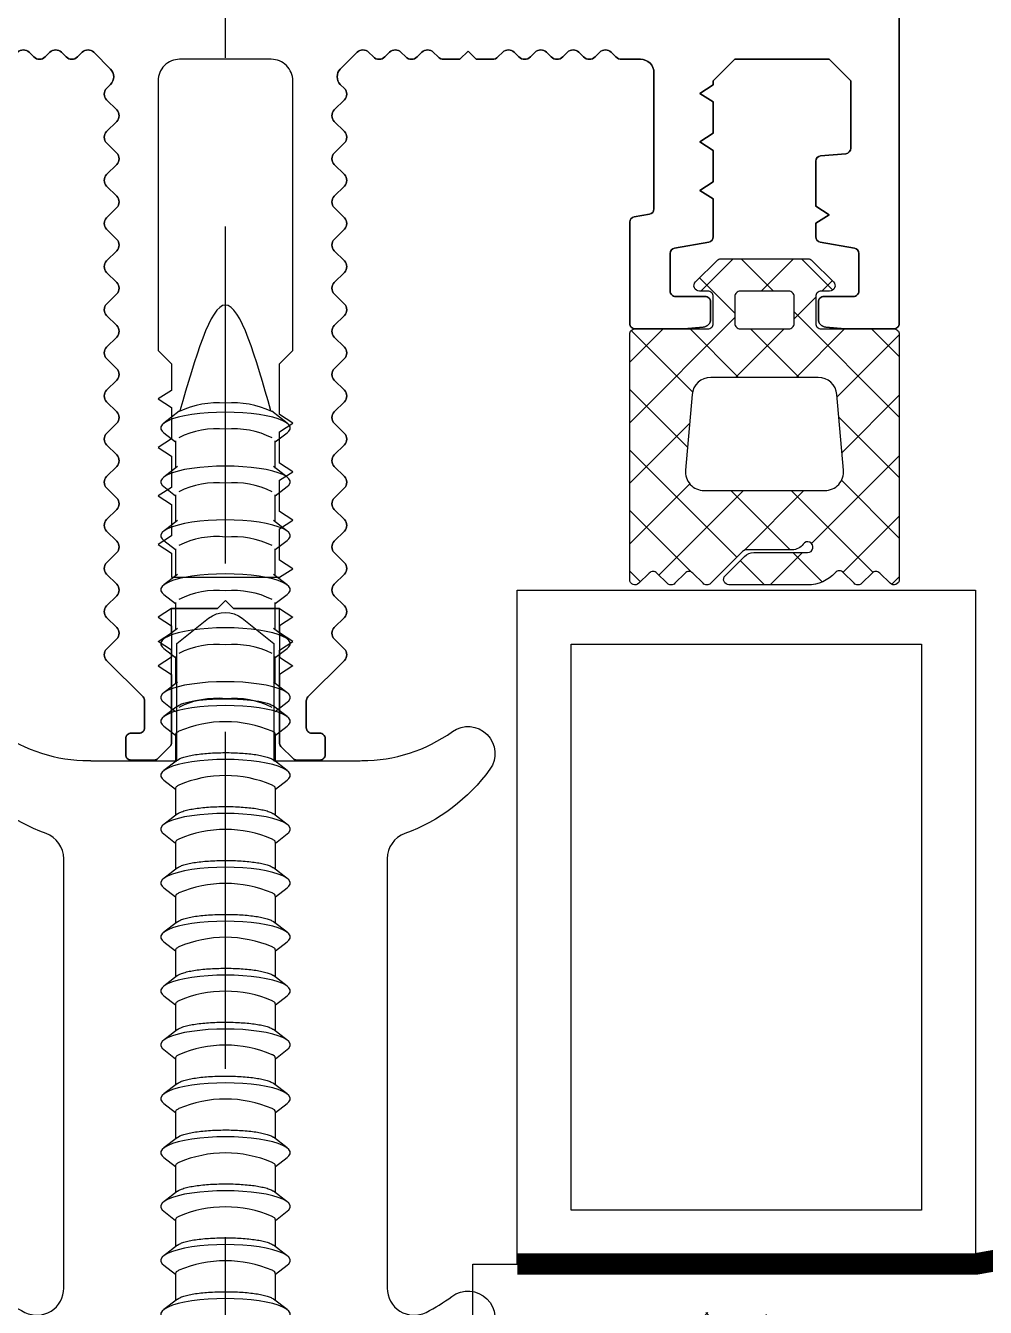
# Model space of a CAD drawing. Header units: inches. Extents: x 21 to 38546, y 13 to 15001.
# Drawn here: x 4370.396 to 4373.957, y 963.453 to 968.208 of the extents above; entities that cross this region are included whole.
import ezdxf

# ---------------------------------------------------------------- set-up
doc = ezdxf.new("R2010")
doc.units = ezdxf.units.IN
doc.header["$MEASUREMENT"] = 0
doc.set_wipeout_variables(frame=1)
doc.linetypes.add('1+1 dbx a2$0$374_BLD_A1_BLOK_2$0$HIDDEN', pattern=[0.375, 0.25, -0.125])
doc.linetypes.add('HIDDEN', pattern=[9.525, 6.35, -3.175])
for name, color, linetype, lineweight in [('Z_MİM_-KM-GLAZ', 8, 'Continuous', 25), ('Z_MİM_-KM-PAINT', 8, 'Continuous', 25), ('Z_MİM_-KM-PATTERN-00', 8, 'Continuous', 25), ('Z_MİM_-KM-PAVEMENT', 8, 'Continuous', 25), ('Z_MİM_-KM-STRS', 8, 'Continuous', 25), ('Z_MİM_-KM-WALL-PLASTER', 8, 'Continuous', 25), ('Z_MİM_78-köpük', 8, 'Continuous', 25), ('Z_MİM_ALUMINIUM', 8, 'Continuous', 25), ('Z_MİM_fitiller_k', 8, 'Continuous', 25), ('Z_MİM_MYM_alüminyum levha', 8, 'Continuous', 25), ('Z_MİM_MYM_MEMBRAN_', 8, 'HIDDEN', 25), ('Z_MİM_TR', 8, 'Continuous', 25)]:
    doc.layers.add(name, color=color, linetype=linetype, lineweight=lineweight)

# ---------------------------------------------------------------- blocks, each defined once
blk = doc.blocks.new('TRETUVAR')
at = {"layer": 'Z_MİM_-KM-PATTERN-00'}
h = blk.add_hatch(dxfattribs=at)
h.set_pattern_fill('AR-B816', color=256, scale=0.3, angle=90)
h.set_pattern_definition([(90, (21322.77, 490.03), (-60.96, 4e-15), []), (180, (21322.77, 490.03), (-60.96, -60.96), [60.96, -60.96])])
h.paths.add_polyline_path([(22632.7717, 2700.0323), (19252.7715, 2700.0323), (19252.7715, 2750.0322), (19097.7717, 2750.0323), (19097.7717, 2610.0323), (22542.7717, 2610.0323), (22542.7717, 2080.1297), (22697.7717, 2080.1297), (22697.7717, 1460.1297), (22542.7717, 1460.1297), (22542.7717, 980.0317), (21222.7713, 980.0317), (21222.7713, 590.0317), (20152.7722, 590.0317), (20152.7722, 980.0317), (19012.7715, 980.0317), (19012.7747, 1635.0312), (18722.7715, 1635.0312), (18722.7718, 2610.0323), (18807.7717, 2610.0323), (18807.7717, 2750.0323), (18632.7718, 2750.0323), (18632.7715, 1545.0312), (18922.7743, 1545.0312), (18922.7711, 890.0317), (19882.7722, 890.0317), (19882.7722, 665.0172), (20022.7506, 665.0334), (20022.7705, 490.0317), (21322.7713, 490.0317), (21322.7713, 890.0317), (22632.7717, 890.0317), (22632.7717, 1220.1297), (22797.7717, 1220.1297), (22797.7717, 2180.1297), (22632.7717, 2180.1297)])
h.paths.add_polyline_path([(19082.7717, 2750.0323), (18822.7717, 2750.0323), (18822.7717, 2610.0323), (19082.7717, 2610.0323)], flags=16)
at = {"layer": 'Z_MİM_-KM-PAVEMENT'}
blk.add_lwpolyline([(22542.7717, 1460.1297), (22542.7717, 980.0317), (21222.7713, 980.0317), (21222.7713, 590.0317), (20152.7722, 590.0317), (20152.7722, 980.0317), (19012.7715, 980.0317), (19012.7747, 1635.0312), (18722.7715, 1635.0312), (18722.7718, 2610.0323), (22542.7717, 2610.0323), (22542.7717, 2080.1297), (22697.7717, 2080.1297), (22697.7717, 1460.1297)], close=True, dxfattribs=at)
blk = doc.blocks.new('D09056')
at = {"layer": 'Z_MİM_78-köpük'}
blk.add_lwpolyline([(6, -9.143, -0.314914), (6.657, -8.204, 0.149332), (9.81, -5.822, 0.850698), (8.418, -4.422, -0.156616), (5.062, -5.5), (5, -5.5), (5, -5.509), (1.8, -5.509), (1.8, -1.16), (0.625, -0.219, 0.351086), (-0.625, -0.219), (-1.8, -1.16), (-1.8, -5.509), (-5, -5.509), (-5.062, -5.5, -0.156616), (-8.418, -4.422, 0.850698), (-9.81, -5.822, 0.149332), (-6.657, -8.204, -0.314914), (-6, -9.143), (-6, -25.073, -0.555494), (-7.442, -25.97, -0.047351), (-8.397, -25.381, 0.866334), (-9.803, -26.775, 0.237484), (-4.371, -29.509), (4.371, -29.509, 0.237484), (9.803, -26.775, 0.866334), (8.397, -25.381, -0.047351), (7.442, -25.97, -0.555494), (6, -25.073)], format="xyb", close=True, dxfattribs=at)
blk = doc.blocks.new('32323')
at = {"linetype": 'Continuous'}
for p, q in [((-1.384, -3.731), (-1.956, -4.172)), ((2.62, -4.172), (2.048, -3.731)), ((-1.956, -4.526), (-1.518, -4.863)), ((2.182, -4.863), (2.62, -4.526)), ((-1.518, -4.829), (-1.518, -5.835)), ((2.182, -5.835), (2.182, -4.829)), ((-1.451, -5.783), (-1.956, -6.172)), ((2.62, -6.172), (2.115, -5.783)), ((-1.956, -6.526), (-1.518, -6.863)), ((2.182, -6.863), (2.62, -6.526)), ((-1.518, -6.829), (-1.518, -7.835)), ((2.182, -7.835), (2.182, -6.829)), ((-1.451, -7.783), (-1.956, -8.172)), ((2.62, -8.172), (2.115, -7.783)), ((-1.956, -8.526), (-1.518, -8.863)), ((2.182, -8.863), (2.62, -8.526)), ((-1.518, -8.829), (-1.518, -9.835)), ((2.182, -9.835), (2.182, -8.829)), ((-1.451, -9.783), (-1.956, -10.172)), ((2.62, -10.172), (2.115, -9.783)), ((-1.956, -10.526), (-1.518, -10.863)), ((-1.518, -10.829), (-1.518, -11.835)), ((2.182, -10.863), (2.62, -10.526)), ((2.182, -11.835), (2.182, -10.829)), ((-1.451, -11.783), (-1.956, -12.172)), ((2.62, -12.172), (2.115, -11.783)), ((-1.956, -12.526), (-1.518, -12.863)), ((-1.518, -12.829), (-1.518, -13.835)), ((2.182, -12.863), (2.62, -12.526)), ((2.182, -13.835), (2.182, -12.829)), ((-1.451, -13.783), (-1.956, -14.172)), ((2.62, -14.172), (2.115, -13.783)), ((-1.956, -14.526), (-1.518, -14.863)), ((-1.448, -14.668), (-1.955, -15.059)), ((2.621, -15.059), (2.112, -14.667)), ((2.182, -14.863), (2.62, -14.526)), ((-1.955, -15.413), (-1.517, -15.75)), ((2.183, -15.75), (2.621, -15.413)), ((-1.517, -15.715), (-1.517, -16.721)), ((2.183, -16.721), (2.183, -15.715)), ((-1.448, -16.668), (-1.955, -17.059)), ((2.621, -17.059), (2.112, -16.667)), ((-1.955, -17.413), (-1.517, -17.75)), ((2.183, -17.75), (2.621, -17.413)), ((-1.517, -17.715), (-1.517, -18.721)), ((2.183, -18.721), (2.183, -17.715)), ((-1.448, -18.668), (-1.955, -19.059)), ((2.621, -19.059), (2.112, -18.667)), ((-1.955, -19.413), (-1.517, -19.75)), ((2.183, -19.75), (2.621, -19.413)), ((-1.517, -19.715), (-1.517, -20.721)), ((2.183, -20.721), (2.183, -19.715)), ((-1.448, -20.668), (-1.955, -21.059)), ((2.621, -21.059), (2.112, -20.667)), ((-1.955, -21.413), (-1.517, -21.75)), ((-1.517, -21.715), (-1.517, -22.721)), ((2.183, -21.75), (2.621, -21.413)), ((2.183, -22.721), (2.183, -21.715)), ((-1.448, -22.668), (-1.955, -23.059)), ((2.621, -23.059), (2.112, -22.667)), ((-1.955, -23.413), (-1.517, -23.75)), ((-1.517, -23.715), (-1.517, -24.721)), ((2.183, -23.75), (2.621, -23.413)), ((2.183, -24.721), (2.183, -23.715)), ((-1.448, -24.668), (-1.955, -25.059)), ((2.621, -25.059), (2.112, -24.667)), ((-1.955, -25.413), (-1.517, -25.75)), ((2.183, -25.75), (2.621, -25.413)), ((-1.517, -25.715), (-1.517, -26.721)), ((2.183, -26.721), (2.183, -25.715)), ((-1.448, -26.668), (-1.955, -27.059)), ((2.621, -27.059), (2.112, -26.667)), ((-1.955, -27.413), (-1.517, -27.75)), ((2.183, -27.75), (2.621, -27.413)), ((-1.517, -27.715), (-1.517, -28.721)), ((2.183, -28.721), (2.183, -27.715)), ((-1.448, -28.668), (-1.955, -29.059)), ((2.621, -29.059), (2.112, -28.667)), ((-1.955, -29.413), (-1.517, -29.75)), ((2.183, -29.75), (2.621, -29.413)), ((-1.517, -29.715), (-1.517, -30.721)), ((2.183, -30.721), (2.183, -29.715)), ((-1.448, -30.668), (-1.955, -31.059)), ((2.621, -31.059), (2.112, -30.667)), ((-1.955, -31.413), (-1.517, -31.75)), ((-1.517, -31.715), (-1.517, -32.721)), ((2.183, -31.75), (2.621, -31.413)), ((2.183, -32.721), (2.183, -31.715)), ((-1.448, -32.668), (-1.955, -33.059)), ((2.621, -33.059), (2.112, -32.667)), ((-1.955, -33.413), (-1.517, -33.75)), ((-1.517, -33.715), (-1.517, -34.721)), ((2.183, -33.75), (2.621, -33.413)), ((2.183, -34.721), (2.183, -33.715)), ((-1.448, -34.668), (-1.955, -35.059)), ((2.621, -35.059), (2.112, -34.667)), ((-1.955, -35.413), (-1.517, -35.75)), ((2.183, -35.75), (2.621, -35.413)), ((-1.517, -35.715), (-1.517, -36.721)), ((2.183, -36.721), (2.183, -35.715)), ((-1.448, -36.668), (-1.955, -37.059)), ((2.621, -37.059), (2.112, -36.667))]:
    blk.add_line(p, q, dxfattribs=at)
at = {"linetype": 'Continuous', "flags": 128}
for points in [[(0.332, -3.763), (0.005, -3.769), (-0.315, -3.785), (-0.624, -3.812), (-0.915, -3.849), (-1.182, -3.895), (-1.422, -3.949), (-1.629, -4.011), (-1.799, -4.08), (-1.929, -4.153), (-2.018, -4.23), (-2.062, -4.309), (-2.062, -4.389), (-2.018, -4.468), (-1.956, -4.526)], [(2.62, -4.526), (2.682, -4.468), (2.727, -4.389), (2.727, -4.309), (2.682, -4.23), (2.594, -4.153), (2.463, -4.08), (2.293, -4.011), (2.086, -3.949), (1.847, -3.895), (1.579, -3.849), (1.288, -3.812), (0.98, -3.785), (0.659, -3.769), (0.332, -3.763)], [(0.332, -5.763), (0.005, -5.769), (-0.315, -5.785), (-0.624, -5.812), (-0.915, -5.849), (-1.182, -5.895), (-1.422, -5.949), (-1.629, -6.011), (-1.799, -6.08), (-1.929, -6.153), (-2.018, -6.23), (-2.062, -6.309), (-2.062, -6.389), (-2.018, -6.468), (-1.956, -6.526)], [(2.62, -6.526), (2.682, -6.468), (2.727, -6.389), (2.727, -6.309), (2.682, -6.23), (2.594, -6.153), (2.463, -6.08), (2.293, -6.011), (2.086, -5.949), (1.847, -5.895), (1.579, -5.849), (1.288, -5.812), (0.98, -5.785), (0.659, -5.769), (0.332, -5.763)], [(0.332, -7.763), (0.005, -7.769), (-0.315, -7.785), (-0.624, -7.812), (-0.915, -7.849), (-1.182, -7.895), (-1.422, -7.949), (-1.629, -8.011), (-1.799, -8.08), (-1.929, -8.153), (-2.018, -8.23), (-2.062, -8.309), (-2.062, -8.389), (-2.018, -8.468), (-1.956, -8.526)], [(2.62, -8.526), (2.682, -8.468), (2.727, -8.389), (2.727, -8.309), (2.682, -8.23), (2.594, -8.153), (2.463, -8.08), (2.293, -8.011), (2.086, -7.949), (1.847, -7.895), (1.579, -7.849), (1.288, -7.812), (0.98, -7.785), (0.659, -7.769), (0.332, -7.763)], [(0.332, -9.763), (0.005, -9.769), (-0.315, -9.785), (-0.624, -9.812), (-0.915, -9.849), (-1.182, -9.895), (-1.422, -9.949), (-1.629, -10.011), (-1.799, -10.08), (-1.929, -10.153), (-2.018, -10.23), (-2.062, -10.309), (-2.062, -10.389), (-2.018, -10.468), (-1.956, -10.526)], [(2.62, -10.526), (2.682, -10.468), (2.727, -10.389), (2.727, -10.309), (2.682, -10.23), (2.594, -10.153), (2.463, -10.08), (2.293, -10.011), (2.086, -9.949), (1.847, -9.895), (1.579, -9.849), (1.288, -9.812), (0.98, -9.785), (0.659, -9.769), (0.332, -9.763)], [(0.332, -11.763), (0.005, -11.769), (-0.315, -11.785), (-0.624, -11.812), (-0.915, -11.849), (-1.182, -11.895), (-1.422, -11.949), (-1.629, -12.011), (-1.799, -12.08), (-1.929, -12.153), (-2.018, -12.23), (-2.062, -12.309), (-2.062, -12.389), (-2.018, -12.468), (-1.956, -12.526)], [(2.62, -12.526), (2.682, -12.468), (2.727, -12.389), (2.727, -12.309), (2.682, -12.23), (2.594, -12.153), (2.463, -12.08), (2.293, -12.011), (2.086, -11.949), (1.847, -11.895), (1.579, -11.849), (1.288, -11.812), (0.98, -11.785), (0.659, -11.769), (0.332, -11.763)], [(0.332, -13.763), (0.005, -13.769), (-0.315, -13.785), (-0.624, -13.812), (-0.915, -13.849), (-1.182, -13.895), (-1.422, -13.949), (-1.629, -14.011), (-1.799, -14.08), (-1.929, -14.153), (-2.018, -14.23), (-2.062, -14.309), (-2.062, -14.389), (-2.018, -14.468), (-1.956, -14.526)], [(2.62, -14.526), (2.682, -14.468), (2.727, -14.389), (2.727, -14.309), (2.682, -14.23), (2.594, -14.153), (2.463, -14.08), (2.293, -14.011), (2.086, -13.949), (1.847, -13.895), (1.579, -13.849), (1.288, -13.812), (0.98, -13.785), (0.659, -13.769), (0.332, -13.763)], [(0.333, -14.65), (0.006, -14.655), (-0.315, -14.672), (-0.623, -14.698), (-0.914, -14.735), (-1.182, -14.781), (-1.421, -14.836), (-1.628, -14.898), (-1.798, -14.966), (-1.929, -15.039), (-2.017, -15.116), (-2.062, -15.196), (-2.062, -15.276), (-2.017, -15.355), (-1.955, -15.413)], [(2.621, -15.413), (2.682, -15.355), (2.727, -15.276), (2.727, -15.196), (2.682, -15.116), (2.594, -15.039), (2.464, -14.966), (2.293, -14.898), (2.087, -14.836), (1.847, -14.781), (1.58, -14.735), (1.289, -14.698), (0.98, -14.672), (0.659, -14.655), (0.333, -14.65)], [(0.333, -16.65), (0.006, -16.655), (-0.315, -16.672), (-0.623, -16.698), (-0.914, -16.735), (-1.182, -16.781), (-1.421, -16.836), (-1.628, -16.898), (-1.798, -16.966), (-1.929, -17.039), (-2.017, -17.116), (-2.062, -17.196), (-2.062, -17.276), (-2.017, -17.355), (-1.955, -17.413)], [(2.621, -17.413), (2.682, -17.355), (2.727, -17.276), (2.727, -17.196), (2.682, -17.116), (2.594, -17.039), (2.464, -16.966), (2.293, -16.898), (2.087, -16.836), (1.847, -16.781), (1.58, -16.735), (1.289, -16.698), (0.98, -16.672), (0.659, -16.655), (0.333, -16.65)], [(0.333, -18.65), (0.006, -18.655), (-0.315, -18.672), (-0.623, -18.698), (-0.914, -18.735), (-1.182, -18.781), (-1.421, -18.836), (-1.628, -18.898), (-1.798, -18.966), (-1.929, -19.039), (-2.017, -19.116), (-2.062, -19.196), (-2.062, -19.276), (-2.017, -19.355), (-1.955, -19.413)], [(2.621, -19.413), (2.682, -19.355), (2.727, -19.276), (2.727, -19.196), (2.682, -19.116), (2.594, -19.039), (2.464, -18.966), (2.293, -18.898), (2.087, -18.836), (1.847, -18.781), (1.58, -18.735), (1.289, -18.698), (0.98, -18.672), (0.659, -18.655), (0.333, -18.65)], [(0.333, -20.65), (0.006, -20.655), (-0.315, -20.672), (-0.623, -20.698), (-0.914, -20.735), (-1.182, -20.781), (-1.421, -20.836), (-1.628, -20.898), (-1.798, -20.966), (-1.929, -21.039), (-2.017, -21.116), (-2.062, -21.196), (-2.062, -21.276), (-2.017, -21.355), (-1.955, -21.413)], [(2.621, -21.413), (2.682, -21.355), (2.727, -21.276), (2.727, -21.196), (2.682, -21.116), (2.594, -21.039), (2.464, -20.966), (2.293, -20.898), (2.087, -20.836), (1.847, -20.781), (1.58, -20.735), (1.289, -20.698), (0.98, -20.672), (0.659, -20.655), (0.333, -20.65)], [(0.333, -22.65), (0.006, -22.655), (-0.315, -22.672), (-0.623, -22.698), (-0.914, -22.735), (-1.182, -22.781), (-1.421, -22.836), (-1.628, -22.898), (-1.798, -22.966), (-1.929, -23.039), (-2.017, -23.116), (-2.062, -23.196), (-2.062, -23.276), (-2.017, -23.355), (-1.955, -23.413)], [(2.621, -23.413), (2.682, -23.355), (2.727, -23.276), (2.727, -23.196), (2.682, -23.116), (2.594, -23.039), (2.464, -22.966), (2.293, -22.898), (2.087, -22.836), (1.847, -22.781), (1.58, -22.735), (1.289, -22.698), (0.98, -22.672), (0.659, -22.655), (0.333, -22.65)], [(0.333, -24.65), (0.006, -24.655), (-0.315, -24.672), (-0.623, -24.698), (-0.914, -24.735), (-1.182, -24.781), (-1.421, -24.836), (-1.628, -24.898), (-1.798, -24.966), (-1.929, -25.039), (-2.017, -25.116), (-2.062, -25.196), (-2.062, -25.276), (-2.017, -25.355), (-1.955, -25.413)], [(2.621, -25.413), (2.682, -25.355), (2.727, -25.276), (2.727, -25.196), (2.682, -25.116), (2.594, -25.039), (2.464, -24.966), (2.293, -24.898), (2.087, -24.836), (1.847, -24.781), (1.58, -24.735), (1.289, -24.698), (0.98, -24.672), (0.659, -24.655), (0.333, -24.65)], [(0.333, -26.65), (0.006, -26.655), (-0.315, -26.672), (-0.623, -26.698), (-0.914, -26.735), (-1.182, -26.781), (-1.421, -26.836), (-1.628, -26.898), (-1.798, -26.966), (-1.929, -27.039), (-2.017, -27.116), (-2.062, -27.196), (-2.062, -27.276), (-2.017, -27.355), (-1.955, -27.413)], [(2.621, -27.413), (2.682, -27.355), (2.727, -27.276), (2.727, -27.196), (2.682, -27.116), (2.594, -27.039), (2.464, -26.966), (2.293, -26.898), (2.087, -26.836), (1.847, -26.781), (1.58, -26.735), (1.289, -26.698), (0.98, -26.672), (0.659, -26.655), (0.333, -26.65)], [(0.333, -28.65), (0.006, -28.655), (-0.315, -28.672), (-0.623, -28.698), (-0.914, -28.735), (-1.182, -28.781), (-1.421, -28.836), (-1.628, -28.898), (-1.798, -28.966), (-1.929, -29.039), (-2.017, -29.116), (-2.062, -29.196), (-2.062, -29.276), (-2.017, -29.355), (-1.955, -29.413)], [(2.621, -29.413), (2.682, -29.355), (2.727, -29.276), (2.727, -29.196), (2.682, -29.116), (2.594, -29.039), (2.464, -28.966), (2.293, -28.898), (2.087, -28.836), (1.847, -28.781), (1.58, -28.735), (1.289, -28.698), (0.98, -28.672), (0.659, -28.655), (0.333, -28.65)], [(0.333, -30.65), (0.006, -30.655), (-0.315, -30.672), (-0.623, -30.698), (-0.914, -30.735), (-1.182, -30.781), (-1.421, -30.836), (-1.628, -30.898), (-1.798, -30.966), (-1.929, -31.039), (-2.017, -31.116), (-2.062, -31.196), (-2.062, -31.276), (-2.017, -31.355), (-1.955, -31.413)], [(2.621, -31.413), (2.682, -31.355), (2.727, -31.276), (2.727, -31.196), (2.682, -31.116), (2.594, -31.039), (2.464, -30.966), (2.293, -30.898), (2.087, -30.836), (1.847, -30.781), (1.58, -30.735), (1.289, -30.698), (0.98, -30.672), (0.659, -30.655), (0.333, -30.65)], [(0.333, -32.65), (0.006, -32.655), (-0.315, -32.672), (-0.623, -32.698), (-0.914, -32.735), (-1.182, -32.781), (-1.421, -32.836), (-1.628, -32.898), (-1.798, -32.966), (-1.929, -33.039), (-2.017, -33.116), (-2.062, -33.196), (-2.062, -33.276), (-2.017, -33.355), (-1.955, -33.413)], [(2.621, -33.413), (2.682, -33.355), (2.727, -33.276), (2.727, -33.196), (2.682, -33.116), (2.594, -33.039), (2.464, -32.966), (2.293, -32.898), (2.087, -32.836), (1.847, -32.781), (1.58, -32.735), (1.289, -32.698), (0.98, -32.672), (0.659, -32.655), (0.333, -32.65)], [(0.333, -34.65), (0.006, -34.655), (-0.315, -34.672), (-0.623, -34.698), (-0.914, -34.735), (-1.182, -34.781), (-1.421, -34.836), (-1.628, -34.898), (-1.798, -34.966), (-1.929, -35.039), (-2.017, -35.116), (-2.062, -35.196), (-2.062, -35.276), (-2.017, -35.355), (-1.955, -35.413)], [(2.621, -35.413), (2.682, -35.355), (2.727, -35.276), (2.727, -35.196), (2.682, -35.116), (2.594, -35.039), (2.464, -34.966), (2.293, -34.898), (2.087, -34.836), (1.847, -34.781), (1.58, -34.735), (1.289, -34.698), (0.98, -34.672), (0.659, -34.655), (0.333, -34.65)], [(0.333, -36.65), (0.006, -36.655), (-0.315, -36.672), (-0.623, -36.698), (-0.914, -36.735), (-1.182, -36.781), (-1.421, -36.836), (-1.628, -36.898), (-1.798, -36.966), (-1.929, -37.039), (-2.017, -37.116), (-2.062, -37.196), (-2.062, -37.276), (-2.017, -37.355), (-1.955, -37.413)], [(2.621, -37.413), (2.682, -37.355), (2.727, -37.276), (2.727, -37.196), (2.682, -37.116), (2.594, -37.039), (2.464, -36.966), (2.293, -36.898), (2.087, -36.836), (1.847, -36.781), (1.58, -36.735), (1.289, -36.698), (0.98, -36.672), (0.659, -36.655), (0.333, -36.65)]]:
    blk.add_lwpolyline(points, dxfattribs=at)
at = {"linetype": 'Continuous'}
for centre, radius, start, end in [((0.069, -6.906), 3.491, 85.6736, 114.5911), ((0.596, -6.906), 3.491, 65.4089, 94.3264), ((0.006, -7.478), 3.1, 83.9654, 116.9829), ((0.631, -7.623), 3.242, 63.7595, 95.2922), ((0.006, -9.478), 3.1, 83.9654, 116.9829), ((0.631, -9.623), 3.242, 63.7595, 95.2922), ((0.006, -11.478), 3.1, 83.9654, 116.9829), ((0.631, -11.623), 3.242, 63.7595, 95.2922), ((0.006, -13.478), 3.1, 83.9654, 116.9829), ((0.631, -13.623), 3.242, 63.7595, 95.2922), ((0.006, -15.478), 3.1, 83.9654, 116.9829), ((0.631, -15.623), 3.242, 63.7595, 95.2922), ((0.006, -17.478), 3.1, 83.9654, 116.9829), ((0.631, -17.623), 3.242, 63.7595, 95.2922), ((0.333, -19.659), 4.412, 66.8739, 113.1261), ((0.333, -21.659), 4.412, 66.8739, 113.1261), ((0.333, -23.659), 4.412, 66.8739, 113.1261), ((0.333, -25.659), 4.412, 66.8739, 113.1261), ((0.333, -27.659), 4.412, 66.8739, 113.1261), ((0.333, -29.659), 4.412, 66.8739, 113.1261), ((0.333, -31.659), 4.412, 66.8739, 113.1261), ((0.333, -33.659), 4.412, 66.8739, 113.1261), ((0.333, -35.659), 4.412, 66.8739, 113.1261), ((0.333, -37.659), 4.412, 66.8739, 113.1261), ((0.333, -39.659), 4.412, 66.8739, 113.1261)]:
    blk.add_arc(centre, radius, start, end, dxfattribs=at)
blk.add_open_spline([(2.021, -3.712), (1.458, -1.75), (0.332, 2.175), (-0.794, -1.75), (-1.356, -3.712)], degree=3, dxfattribs=at)
for points, knots in [([(-1.446, -14.67), (-1.421, -14.652), (-1.366, -14.613), (-1.217, -14.558), (-1.02, -14.508), (-0.781, -14.465), (-0.514, -14.433), (-0.221, -14.409), (0.082, -14.396), (0.394, -14.393), (0.699, -14.4), (0.996, -14.417), (1.271, -14.443), (1.523, -14.478), (1.742, -14.521), (1.922, -14.572), (2.048, -14.622), (2.093, -14.657), (2.11, -14.67)], [0, 0, 0, 0, 0.055523, 0.121419, 0.189295, 0.25398, 0.320615, 0.384043, 0.449365, 0.511897, 0.576262, 0.638514, 0.70255, 0.765196, 0.829608, 0.8932, 0.958568, 1, 1, 1, 1]), ([(-1.4, -15.601), (-1.437, -15.622), (-1.504, -15.659), (-1.513, -15.698), (-1.517, -15.715)], [0, 0, 0, 0, 0.544146, 1, 1, 1, 1]), ([(2.177, -15.715), (2.177, -15.703), (2.177, -15.673), (2.13, -15.634), (2.08, -15.609), (2.065, -15.601)], [0, 0, 0, 0, 0.3131142, 0.7960874, 1, 1, 1, 1]), ([(-1.446, -16.67), (-1.421, -16.652), (-1.366, -16.613), (-1.217, -16.558), (-1.02, -16.508), (-0.781, -16.465), (-0.514, -16.433), (-0.221, -16.409), (0.082, -16.396), (0.394, -16.393), (0.699, -16.4), (0.996, -16.417), (1.271, -16.443), (1.523, -16.478), (1.742, -16.521), (1.922, -16.572), (2.048, -16.622), (2.093, -16.657), (2.11, -16.67)], [0, 0, 0, 0, 0.055523, 0.121419, 0.189295, 0.25398, 0.320615, 0.384043, 0.449365, 0.511897, 0.576262, 0.638514, 0.70255, 0.765196, 0.829608, 0.8932, 0.958568, 1, 1, 1, 1]), ([(-1.4, -17.601), (-1.437, -17.622), (-1.504, -17.659), (-1.513, -17.698), (-1.517, -17.715)], [0, 0, 0, 0, 0.544146, 1, 1, 1, 1]), ([(2.177, -17.715), (2.177, -17.703), (2.177, -17.673), (2.13, -17.634), (2.08, -17.609), (2.065, -17.601)], [0, 0, 0, 0, 0.3131142, 0.7960874, 1, 1, 1, 1]), ([(-1.446, -18.67), (-1.421, -18.652), (-1.366, -18.613), (-1.217, -18.558), (-1.02, -18.508), (-0.781, -18.465), (-0.514, -18.433), (-0.221, -18.409), (0.082, -18.396), (0.394, -18.393), (0.699, -18.4), (0.996, -18.417), (1.271, -18.443), (1.523, -18.478), (1.742, -18.521), (1.922, -18.572), (2.048, -18.622), (2.093, -18.657), (2.11, -18.67)], [0, 0, 0, 0, 0.055523, 0.121419, 0.189295, 0.25398, 0.320615, 0.384043, 0.449365, 0.511897, 0.576262, 0.638514, 0.70255, 0.765196, 0.829608, 0.8932, 0.958568, 1, 1, 1, 1]), ([(-1.4, -19.601), (-1.437, -19.622), (-1.504, -19.659), (-1.513, -19.698), (-1.517, -19.715)], [0, 0, 0, 0, 0.544146, 1, 1, 1, 1]), ([(2.177, -19.715), (2.177, -19.703), (2.177, -19.673), (2.13, -19.634), (2.08, -19.609), (2.065, -19.601)], [0, 0, 0, 0, 0.3131142, 0.7960874, 1, 1, 1, 1]), ([(-1.446, -20.67), (-1.421, -20.652), (-1.366, -20.613), (-1.217, -20.558), (-1.02, -20.508), (-0.781, -20.465), (-0.514, -20.433), (-0.221, -20.409), (0.082, -20.396), (0.394, -20.393), (0.699, -20.4), (0.996, -20.417), (1.271, -20.443), (1.523, -20.478), (1.742, -20.521), (1.922, -20.572), (2.048, -20.622), (2.093, -20.657), (2.11, -20.67)], [0, 0, 0, 0, 0.055523, 0.121419, 0.189295, 0.25398, 0.320615, 0.384043, 0.449365, 0.511897, 0.576262, 0.638514, 0.70255, 0.765196, 0.829608, 0.8932, 0.958568, 1, 1, 1, 1]), ([(-1.4, -21.601), (-1.437, -21.622), (-1.504, -21.659), (-1.513, -21.698), (-1.517, -21.715)], [0, 0, 0, 0, 0.544146, 1, 1, 1, 1]), ([(2.177, -21.715), (2.177, -21.703), (2.177, -21.673), (2.13, -21.634), (2.08, -21.609), (2.065, -21.601)], [0, 0, 0, 0, 0.3131142, 0.7960874, 1, 1, 1, 1]), ([(-1.446, -22.67), (-1.421, -22.652), (-1.366, -22.613), (-1.217, -22.558), (-1.02, -22.508), (-0.781, -22.465), (-0.514, -22.433), (-0.221, -22.409), (0.082, -22.396), (0.394, -22.393), (0.699, -22.4), (0.996, -22.417), (1.271, -22.443), (1.523, -22.478), (1.742, -22.521), (1.922, -22.572), (2.048, -22.622), (2.093, -22.657), (2.11, -22.67)], [0, 0, 0, 0, 0.055523, 0.121419, 0.189295, 0.25398, 0.320615, 0.384043, 0.449365, 0.511897, 0.576262, 0.638514, 0.70255, 0.765196, 0.829608, 0.8932, 0.958568, 1, 1, 1, 1]), ([(-1.4, -23.601), (-1.437, -23.622), (-1.504, -23.659), (-1.513, -23.698), (-1.517, -23.715)], [0, 0, 0, 0, 0.544146, 1, 1, 1, 1]), ([(2.177, -23.715), (2.177, -23.703), (2.177, -23.673), (2.13, -23.634), (2.08, -23.609), (2.065, -23.601)], [0, 0, 0, 0, 0.313114, 0.796087, 1, 1, 1, 1]), ([(-1.446, -24.67), (-1.421, -24.652), (-1.366, -24.613), (-1.217, -24.558), (-1.02, -24.508), (-0.781, -24.465), (-0.514, -24.433), (-0.221, -24.409), (0.082, -24.396), (0.394, -24.393), (0.699, -24.4), (0.996, -24.417), (1.271, -24.443), (1.523, -24.478), (1.742, -24.521), (1.922, -24.572), (2.048, -24.622), (2.093, -24.657), (2.11, -24.67)], [0, 0, 0, 0, 0.055523, 0.121419, 0.189295, 0.25398, 0.320615, 0.384043, 0.449365, 0.511897, 0.576262, 0.638514, 0.70255, 0.765196, 0.829608, 0.8932, 0.958568, 1, 1, 1, 1]), ([(-1.4, -25.601), (-1.437, -25.622), (-1.504, -25.659), (-1.513, -25.698), (-1.517, -25.715)], [0, 0, 0, 0, 0.5441463, 1, 1, 1, 1]), ([(2.177, -25.715), (2.177, -25.703), (2.177, -25.673), (2.13, -25.634), (2.08, -25.609), (2.065, -25.601)], [0, 0, 0, 0, 0.3131142, 0.7960874, 1, 1, 1, 1]), ([(-1.446, -26.67), (-1.421, -26.652), (-1.366, -26.613), (-1.217, -26.558), (-1.02, -26.508), (-0.781, -26.465), (-0.514, -26.433), (-0.221, -26.409), (0.082, -26.396), (0.394, -26.393), (0.699, -26.4), (0.996, -26.417), (1.271, -26.443), (1.523, -26.478), (1.742, -26.521), (1.922, -26.572), (2.048, -26.622), (2.093, -26.657), (2.11, -26.67)], [0, 0, 0, 0, 0.055523, 0.121419, 0.189295, 0.25398, 0.320615, 0.384043, 0.449365, 0.511897, 0.576262, 0.638514, 0.70255, 0.765196, 0.829608, 0.8932, 0.958568, 1, 1, 1, 1]), ([(-1.4, -27.601), (-1.437, -27.622), (-1.504, -27.659), (-1.513, -27.698), (-1.517, -27.715)], [0, 0, 0, 0, 0.544146, 1, 1, 1, 1]), ([(2.177, -27.715), (2.177, -27.703), (2.177, -27.673), (2.13, -27.634), (2.08, -27.609), (2.065, -27.601)], [0, 0, 0, 0, 0.3131142, 0.7960874, 1, 1, 1, 1]), ([(-1.446, -28.67), (-1.421, -28.652), (-1.366, -28.613), (-1.217, -28.558), (-1.02, -28.508), (-0.781, -28.465), (-0.514, -28.433), (-0.221, -28.409), (0.082, -28.396), (0.394, -28.393), (0.699, -28.4), (0.996, -28.417), (1.271, -28.443), (1.523, -28.478), (1.742, -28.521), (1.922, -28.572), (2.048, -28.622), (2.093, -28.657), (2.11, -28.67)], [0, 0, 0, 0, 0.055523, 0.121419, 0.189295, 0.25398, 0.320615, 0.384043, 0.449365, 0.511897, 0.576262, 0.638514, 0.70255, 0.765196, 0.829608, 0.8932, 0.958568, 1, 1, 1, 1]), ([(-1.4, -29.601), (-1.437, -29.622), (-1.504, -29.659), (-1.513, -29.698), (-1.517, -29.715)], [0, 0, 0, 0, 0.544146, 1, 1, 1, 1]), ([(2.177, -29.715), (2.177, -29.703), (2.177, -29.673), (2.13, -29.634), (2.08, -29.609), (2.065, -29.601)], [0, 0, 0, 0, 0.313114, 0.796087, 1, 1, 1, 1]), ([(-1.446, -30.67), (-1.421, -30.652), (-1.366, -30.613), (-1.217, -30.558), (-1.02, -30.508), (-0.781, -30.465), (-0.514, -30.433), (-0.221, -30.409), (0.082, -30.396), (0.394, -30.393), (0.699, -30.4), (0.996, -30.417), (1.271, -30.443), (1.523, -30.478), (1.742, -30.521), (1.922, -30.572), (2.048, -30.622), (2.093, -30.657), (2.11, -30.67)], [0, 0, 0, 0, 0.055523, 0.121419, 0.189295, 0.25398, 0.320615, 0.384043, 0.449365, 0.511897, 0.576262, 0.638514, 0.70255, 0.765196, 0.829608, 0.8932, 0.958568, 1, 1, 1, 1]), ([(-1.4, -31.601), (-1.437, -31.622), (-1.504, -31.659), (-1.513, -31.698), (-1.517, -31.715)], [0, 0, 0, 0, 0.544146, 1, 1, 1, 1]), ([(2.177, -31.715), (2.177, -31.703), (2.177, -31.673), (2.13, -31.634), (2.08, -31.609), (2.065, -31.601)], [0, 0, 0, 0, 0.313114, 0.796087, 1, 1, 1, 1]), ([(-1.446, -32.67), (-1.421, -32.652), (-1.366, -32.613), (-1.217, -32.558), (-1.02, -32.508), (-0.781, -32.465), (-0.514, -32.433), (-0.221, -32.409), (0.082, -32.396), (0.394, -32.393), (0.699, -32.4), (0.996, -32.417), (1.271, -32.443), (1.523, -32.478), (1.742, -32.521), (1.922, -32.572), (2.048, -32.622), (2.093, -32.657), (2.11, -32.67)], [0, 0, 0, 0, 0.0555229, 0.1214188, 0.1892952, 0.2539803, 0.3206149, 0.3840434, 0.4493646, 0.5118974, 0.5762617, 0.6385136, 0.7025505, 0.7651964, 0.8296079, 0.8931997, 0.9585684, 1, 1, 1, 1]), ([(-1.4, -33.601), (-1.437, -33.622), (-1.504, -33.659), (-1.513, -33.698), (-1.517, -33.715)], [0, 0, 0, 0, 0.5441463, 1, 1, 1, 1]), ([(2.177, -33.715), (2.177, -33.703), (2.177, -33.673), (2.13, -33.634), (2.08, -33.609), (2.065, -33.601)], [0, 0, 0, 0, 0.3131142, 0.7960874, 1, 1, 1, 1]), ([(-1.446, -34.67), (-1.421, -34.652), (-1.366, -34.613), (-1.217, -34.558), (-1.02, -34.508), (-0.781, -34.465), (-0.514, -34.433), (-0.221, -34.409), (0.082, -34.396), (0.394, -34.393), (0.699, -34.4), (0.996, -34.417), (1.271, -34.443), (1.523, -34.478), (1.742, -34.521), (1.922, -34.572), (2.048, -34.622), (2.093, -34.657), (2.11, -34.67)], [0, 0, 0, 0, 0.0555229, 0.1214188, 0.1892952, 0.2539803, 0.3206149, 0.3840434, 0.4493646, 0.5118974, 0.5762617, 0.6385136, 0.7025505, 0.7651964, 0.8296079, 0.8931997, 0.9585684, 1, 1, 1, 1]), ([(-1.4, -35.601), (-1.437, -35.622), (-1.504, -35.659), (-1.513, -35.698), (-1.517, -35.715)], [0, 0, 0, 0, 0.544146, 1, 1, 1, 1]), ([(2.177, -35.715), (2.177, -35.703), (2.177, -35.673), (2.13, -35.634), (2.08, -35.609), (2.065, -35.601)], [0, 0, 0, 0, 0.313114, 0.796087, 1, 1, 1, 1]), ([(-1.446, -36.67), (-1.421, -36.652), (-1.366, -36.613), (-1.217, -36.558), (-1.02, -36.508), (-0.781, -36.465), (-0.514, -36.433), (-0.221, -36.409), (0.082, -36.396), (0.394, -36.393), (0.699, -36.4), (0.996, -36.417), (1.271, -36.443), (1.523, -36.478), (1.742, -36.521), (1.922, -36.572), (2.048, -36.622), (2.093, -36.657), (2.11, -36.67)], [0, 0, 0, 0, 0.0555229, 0.1214188, 0.1892952, 0.2539803, 0.3206149, 0.3840434, 0.4493646, 0.5118974, 0.5762617, 0.6385136, 0.7025505, 0.7651964, 0.8296079, 0.8931997, 0.9585684, 1, 1, 1, 1])]:
    blk.add_open_spline(points, degree=3, knots=knots, dxfattribs=at)
blk = doc.blocks.new('-KM-AL1 150_900')
blk.add_wipeout([(151.4879, -34.02), (151.7258, -15.4799), (149.45, -15.45), (149.45, 7.15), (9.45, 7.15), (9.45, -15.45), (7.3978, -15.45), (7.5673, -34.0611)])
at = {"layer": 'Z_MİM_fitiller_k'}
h = blk.add_hatch(dxfattribs=at)
h.set_pattern_fill('ANSI37', color=256, scale=0.05)
h.set_pattern_definition([(45, (45.00172, -18.45002), (-0.1122532, 0.1122532), []), (135, (45.00172, -18.45002), (-0.1122532, -0.1122532), [])])
h.paths.add_polyline_path([(146.3104, -30.45, -0.414214), (146.3304, -30.47), (146.3304, -31.38, -0.668179), (146.2963, -31.3942), (146.258, -31.3559, 0.414214), (146.2297, -31.3559), (146.1914, -31.3942, -0.414214), (146.1631, -31.3942), (146.1227, -31.3537, 0.427607), (146.0938, -31.3544, -0.210768), (145.9904, -31.4), (145.6987, -31.4, -0.668179), (145.6846, -31.3659), (145.7558, -31.2947, -0.198912), (145.7911, -31.28), (145.9904, -31.28, 1.650385), (145.974, -31.2486, -0.245393), (145.933, -31.27), (145.7633, -31.27, 0.198912), (145.7491, -31.2759), (145.6308, -31.3942, -0.414214), (145.6025, -31.3942), (145.5643, -31.3559, 0.414214), (145.536, -31.3559), (145.4977, -31.3942, -0.414214), (145.4694, -31.3942), (145.4311, -31.3559, 0.414214), (145.4028, -31.3559), (145.3646, -31.3942, -0.668179), (145.3304, -31.38), (145.3304, -30.47, -0.414214), (145.3504, -30.45), (145.6204, -30.45, 0.414214), (145.6404, -30.43), (145.6404, -30.33, 0.414214), (145.6204, -30.31), (145.5887, -30.31, -0.668179), (145.5746, -30.2759), (145.6546, -30.1959, -0.198912), (145.6687, -30.19), (145.9921, -30.19, -0.198912), (146.0063, -30.1959), (146.0863, -30.2759, -0.668179), (146.0721, -30.31), (146.0404, -30.31, 0.414214), (146.0204, -30.33), (146.0204, -30.43, 0.414214), (146.0404, -30.45)])
h.paths.add_polyline_path([(146.0295, -30.63), (145.6313, -30.63, 0.388879), (145.5616, -30.6939), (145.5371, -30.9739, 0.440011), (145.6068, -31.05), (146.054, -31.05, 0.440011), (146.1238, -30.9739), (146.0993, -30.6939, 0.388879)], flags=16)
h.paths.add_polyline_path([(145.9404, -30.43, -0.414214), (145.9204, -30.45), (145.7404, -30.45, -0.414214), (145.7204, -30.43), (145.7204, -30.33, -0.414214), (145.7404, -30.31), (145.9204, -30.31, -0.414214), (145.9404, -30.33)], flags=16)
h.paths.add_polyline_path([(145.9848, -34.1441), (146.0231, -34.1059, -0.414214), (146.0514, -34.1059), (146.0897, -34.1441, 0.414214), (146.118, -34.1441), (146.1563, -34.1059, -0.57735), (146.1897, -34.1148), (146.2076, -34.1815, 0.493145), (146.3542, -34.2422), (146.5959, -34.1027, -0.131652), (146.6059, -34.1), (146.6997, -34.1, -0.700208), (146.7126, -34.1353), (146.3432, -34.4453, -0.176327), (146.3303, -34.45), (145.9004, -34.45, 0.414214), (145.8804, -34.47), (145.8804, -34.57, 0.414214), (145.9004, -34.59), (145.9321, -34.59, -0.668179), (145.9463, -34.6241), (145.8663, -34.7041, -0.198912), (145.8521, -34.71), (145.5287, -34.71, -0.198912), (145.5146, -34.7041), (145.4346, -34.6241, -0.668179), (145.4487, -34.59), (145.4804, -34.59, 0.414214), (145.5004, -34.57), (145.5004, -34.47, 0.414214), (145.4804, -34.45), (145.2104, -34.45, -0.414214), (145.1904, -34.43), (145.1904, -34.12, -0.668179), (145.2246, -34.1059), (145.2628, -34.1441, 0.414214), (145.2911, -34.1441), (145.3294, -34.1059, -0.414214), (145.3577, -34.1059), (145.3981, -34.1463, 0.427607), (145.427, -34.1456, -0.210768), (145.5304, -34.1), (145.8221, -34.1, -0.668179), (145.8363, -34.1341), (145.7651, -34.2054, -0.198912), (145.7297, -34.22), (145.5304, -34.22, 1.650385), (145.5468, -34.2514, -0.245393), (145.5879, -34.23), (145.7576, -34.23, 0.198912), (145.7717, -34.2241), (145.89, -34.1059, -0.414214), (145.9183, -34.1059), (145.9566, -34.1441, 0.414214)])
h.paths.add_polyline_path([(145.7804, -34.45), (145.6004, -34.45, 0.414214), (145.5804, -34.47), (145.5804, -34.57, 0.414214), (145.6004, -34.59), (145.7804, -34.59, 0.414214), (145.8004, -34.57), (145.8004, -34.47, 0.414214)], flags=16)
at = {"linetype": '1+1 dbx a2$0$374_BLD_A1_BLOK_2$0$HIDDEN', "ltscale": 5}
blk.add_line((143.8304, -40.6951), (143.8304, -14.7253), dxfattribs=at)
for points in [[(146.6132, -33.9197), (144.9132, -33.9197), (144.9132, -31.4197), (146.6132, -31.4197)], [(146.4132, -33.7197), (145.1132, -33.7197), (145.1132, -31.6197), (146.4132, -31.6197)]]:
    blk.add_lwpolyline(points, close=True)
at = {"layer": 'Z_MİM_ALUMINIUM', "linetype": 'ByBlock'}
for points in [[(143.0592, -29.4237, -0.414214), (143.1016, -29.4237), (143.1192, -29.4412, 0.414214), (143.1616, -29.4412), (143.1792, -29.4237, -0.414214), (143.2216, -29.4237), (143.2392, -29.4412, 0.414214), (143.2816, -29.4412), (143.2992, -29.4237, -0.414214), (143.3416, -29.4237), (143.4043, -29.4863, -0.414214), (143.4043, -29.5429), (143.3892, -29.5579, 0.414214), (143.3892, -29.6004), (143.4268, -29.6379, -0.414214), (143.4268, -29.6804), (143.3892, -29.7179, 0.414214), (143.3892, -29.7604), (143.4268, -29.7979, -0.414214), (143.4268, -29.8404), (143.3892, -29.8779, 0.414214), (143.3892, -29.9204), (143.4268, -29.9579, -0.414214), (143.4268, -30.0004), (143.3892, -30.0379, 0.414214), (143.3892, -30.0804), (143.4268, -30.1179, -0.414214), (143.4268, -30.1604), (143.3892, -30.1979, 0.414214), (143.3892, -30.2404), (143.4268, -30.2779, -0.414214), (143.4268, -30.3204), (143.3892, -30.3579, 0.414214), (143.3892, -30.4004), (143.4268, -30.4379, -0.414214), (143.4268, -30.4804), (143.3892, -30.5179, 0.414214), (143.3892, -30.5604), (143.4268, -30.5979, -0.414214), (143.4268, -30.6404), (143.3892, -30.6779, 0.414214), (143.3892, -30.7204), (143.4268, -30.7579, -0.414214), (143.4268, -30.8004), (143.3892, -30.8379, 0.414214), (143.3892, -30.8804), (143.4268, -30.9179, -0.414214), (143.4268, -30.9604), (143.3892, -30.9979, 0.414214), (143.3892, -31.0404), (143.4268, -31.0779, -0.414214), (143.4268, -31.1204), (143.3892, -31.1579, 0.414214), (143.3892, -31.2004), (143.4268, -31.2379, -0.414214), (143.4268, -31.2804), (143.3892, -31.3179, 0.414214), (143.3892, -31.3604), (143.4268, -31.3979, -0.414214), (143.4268, -31.4404), (143.3892, -31.4779, 0.414214), (143.3892, -31.5204), (143.4268, -31.5579, -0.414214), (143.4268, -31.6004), (143.3892, -31.6379, 0.414214), (143.3892, -31.6804), (143.5246, -31.8157, -0.198912), (143.5304, -31.8299), (143.5304, -31.93, -0.414214), (143.5104, -31.95), (143.4804, -31.95, 0.414214), (143.4604, -31.97), (143.4604, -32.03, 0.414214), (143.4804, -32.05), (143.5654, -32.05, 0.198912), (143.5796, -32.0442), (143.6246, -31.9992, 0.198912), (143.6304, -31.985), (143.6304, -31.6419), (143.5804, -31.61), (143.6304, -31.5782), (143.6304, -31.4882), (143.8004, -31.4882), (143.8304, -31.4582), (143.8604, -31.4882), (144.0304, -31.4882), (144.0804, -31.52), (144.0304, -31.5519), (144.0304, -31.6682), (144.0804, -31.7), (144.0304, -31.7319), (144.0304, -31.985, 0.198912), (144.0363, -31.9992), (144.0813, -32.0442, 0.198912), (144.0954, -32.05), (144.1804, -32.05, 0.414214), (144.2004, -32.03), (144.2004, -31.97, 0.414214), (144.1804, -31.95), (144.1504, -31.95, -0.414214), (144.1304, -31.93), (144.1304, -31.8299, -0.198912), (144.1363, -31.8157), (144.2716, -31.6804, 0.414214), (144.2716, -31.6379), (144.234, -31.6004, -0.414214), (144.234, -31.5579), (144.2716, -31.5204, 0.414214), (144.2716, -31.4779), (144.234, -31.4404, -0.414214), (144.234, -31.3979), (144.2716, -31.3604, 0.414214), (144.2716, -31.3179), (144.234, -31.2804, -0.414214), (144.234, -31.2379), (144.2716, -31.2004, 0.414214), (144.2716, -31.1579), (144.234, -31.1204, -0.414214), (144.234, -31.0779), (144.2716, -31.0404, 0.414214), (144.2716, -30.9979), (144.234, -30.9604, -0.414214), (144.234, -30.9179), (144.2716, -30.8804, 0.414214), (144.2716, -30.8379), (144.234, -30.8004, -0.414214), (144.234, -30.7579), (144.2716, -30.7204, 0.414214), (144.2716, -30.6779), (144.234, -30.6404, -0.414214), (144.234, -30.5979), (144.2716, -30.5604, 0.414214), (144.2716, -30.5179), (144.234, -30.4804, -0.414214), (144.234, -30.4379), (144.2716, -30.4004, 0.414214), (144.2716, -30.3579), (144.234, -30.3204, -0.414214), (144.234, -30.2779), (144.2716, -30.2404, 0.414214), (144.2716, -30.1979), (144.234, -30.1604, -0.414214), (144.234, -30.1179), (144.2716, -30.0804, 0.414214), (144.2716, -30.0379), (144.234, -30.0004, -0.414214), (144.234, -29.9579), (144.2716, -29.9204, 0.414214), (144.2716, -29.8779), (144.234, -29.8404, -0.414214), (144.234, -29.7979), (144.2716, -29.7604, 0.414214), (144.2716, -29.7179), (144.234, -29.6804, -0.414214), (144.234, -29.6379), (144.2716, -29.6004, 0.414214), (144.2716, -29.5579), (144.2565, -29.5429, -0.414214), (144.2565, -29.4863), (144.3192, -29.4237, -0.414214), (144.3616, -29.4237), (144.3792, -29.4412, 0.414214), (144.4216, -29.4412), (144.4392, -29.4237, -0.414214), (144.4816, -29.4237), (144.4992, -29.4412, 0.414214), (144.5416, -29.4412), (144.5592, -29.4237, -0.414214), (144.6016, -29.4237), (144.6192, -29.4412, 0.198912), (144.6404, -29.45), (144.7004, -29.45), (144.7304, -29.42), (144.7604, -29.45), (144.8204, -29.45, 0.198912), (144.8416, -29.4412), (144.8592, -29.4237, -0.414214), (144.9016, -29.4237), (144.9192, -29.4412, 0.414214), (144.9616, -29.4412), (144.9792, -29.4237, -0.414214), (145.0216, -29.4237), (145.0392, -29.4412, 0.414214), (145.0816, -29.4412), (145.0992, -29.4237, -0.414214), (145.1416, -29.4237), (145.1592, -29.4412, 0.414214), (145.2016, -29.4412), (145.2192, -29.4237, -0.414214), (145.2616, -29.4237), (145.2792, -29.4412, 0.198912), (145.3004, -29.45), (145.3704, -29.45, -0.414214), (145.4204, -29.5), (145.4204, -30.0049, -0.36397), (145.4039, -30.0246), (145.3469, -30.0346, 0.36397), (145.3304, -30.0543), (145.3304, -30.43, 0.414214), (145.3504, -30.45), (145.5304, -30.45, 0.02182), (145.5322, -30.4499), (145.603, -30.4437, 0.388879), (145.6304, -30.4139), (145.6304, -30.35, 0.414214), (145.6104, -30.33), (145.5004, -30.33, -0.414214), (145.4804, -30.31), (145.4804, -30.17, -0.36397), (145.4969, -30.1503), (145.6239, -30.1279, 0.36397), (145.6404, -30.1082), (145.6404, -29.9682), (145.5904, -29.9364), (145.6404, -29.9045), (145.6404, -29.7882), (145.5904, -29.7564), (145.6404, -29.7245), (145.6404, -29.6082), (145.5904, -29.5764), (145.6404, -29.5445), (145.6404, -29.53), (145.7204, -29.45), (146.0704, -29.45), (146.1504, -29.53), (146.1504, -29.7802, -0.388879), (146.1322, -29.8001), (146.0387, -29.8083, 0.388879), (146.0204, -29.8282), (146.0204, -29.9945), (146.0704, -30.0264), (146.0204, -30.0582), (146.0204, -30.1082, 0.36397), (146.0369, -30.1279), (146.1639, -30.1503, -0.36397), (146.1804, -30.17), (146.1804, -30.31, -0.414214), (146.1604, -30.33), (146.0504, -30.33, 0.414214), (146.0304, -30.35), (146.0304, -30.4139, 0.388879), (146.0578, -30.4437), (146.1287, -30.4499, 0.02182), (146.1304, -30.45), (146.3104, -30.45, 0.414214), (146.3304, -30.43), (146.3304, -18.57, 0.414214)], [(146.3304, -18.57), (146.3304, -30.43, -0.414214), (146.3104, -30.45), (146.1304, -30.45, -0.02182), (146.1287, -30.4499), (146.0578, -30.4437, -0.388879), (146.0304, -30.4139), (146.0304, -30.35, -0.414214), (146.0504, -30.33), (146.1604, -30.33, 0.414214), (146.1804, -30.31), (146.1804, -30.17, 0.36397), (146.1639, -30.1503), (146.0369, -30.1279, -0.36397), (146.0204, -30.1082), (146.0204, -30.0582), (146.0704, -30.0264), (146.0204, -29.9945), (146.0204, -29.8282, -0.388879), (146.0387, -29.8083), (146.1322, -29.8001, 0.388879), (146.1504, -29.7802), (146.1504, -29.53), (146.0704, -29.45), (145.7204, -29.45), (145.6404, -29.53), (145.6404, -29.5445), (145.5904, -29.5764), (145.6404, -29.6082), (145.6404, -29.7245), (145.5904, -29.7564), (145.6404, -29.7882), (145.6404, -29.9045), (145.5904, -29.9364), (145.6404, -29.9682), (145.6404, -30.1082, -0.36397), (145.6239, -30.1279), (145.4969, -30.1503, 0.36397), (145.4804, -30.17), (145.4804, -30.31, 0.414214), (145.5004, -30.33), (145.6104, -30.33, -0.414214), (145.6304, -30.35), (145.6304, -30.4139, -0.388879), (145.603, -30.4437), (145.5322, -30.4499, -0.02182), (145.5304, -30.45), (145.3504, -30.45, -0.414214), (145.3304, -30.43), (145.3304, -30.0543, -0.36397), (145.3469, -30.0346), (145.4039, -30.0246, 0.36397), (145.4204, -30.0049), (145.4204, -29.5, 0.414214), (145.3704, -29.45), (145.3004, -29.45, -0.198912), (145.2792, -29.4412), (145.2616, -29.4237, 0.414214), (145.2192, -29.4237), (145.2016, -29.4412, -0.414214), (145.1592, -29.4412), (145.1416, -29.4237, 0.414214), (145.0992, -29.4237), (145.0816, -29.4412, -0.414214), (145.0392, -29.4412), (145.0216, -29.4237, 0.414214), (144.9792, -29.4237), (144.9616, -29.4412, -0.414214), (144.9192, -29.4412), (144.9016, -29.4237, 0.414214), (144.8592, -29.4237), (144.8416, -29.4412, -0.198912), (144.8204, -29.45), (144.7604, -29.45), (144.7304, -29.42), (144.7004, -29.45), (144.6404, -29.45, -0.198912), (144.6192, -29.4412), (144.6016, -29.4237, 0.414214), (144.5592, -29.4237), (144.5416, -29.4412, -0.414214), (144.4992, -29.4412), (144.4816, -29.4237, 0.414214), (144.4392, -29.4237), (144.4216, -29.4412, -0.414214), (144.3792, -29.4412), (144.3616, -29.4237, 0.414214), (144.3192, -29.4237), (144.2565, -29.4863, 0.414214), (144.2565, -29.5429), (144.2716, -29.5579, -0.414214), (144.2716, -29.6004), (144.234, -29.6379, 0.414214), (144.234, -29.6804), (144.2716, -29.7179, -0.414214), (144.2716, -29.7604), (144.234, -29.7979, 0.414214), (144.234, -29.8404), (144.2716, -29.8779, -0.414214), (144.2716, -29.9204), (144.234, -29.9579, 0.414214), (144.234, -30.0004), (144.2716, -30.0379, -0.414214), (144.2716, -30.0804), (144.234, -30.1179, 0.414214), (144.234, -30.1604), (144.2716, -30.1979, -0.414214), (144.2716, -30.2404), (144.234, -30.2779, 0.414214), (144.234, -30.3204), (144.2716, -30.3579, -0.414214), (144.2716, -30.4004), (144.234, -30.4379, 0.414214), (144.234, -30.4804), (144.2716, -30.5179, -0.414214), (144.2716, -30.5604), (144.234, -30.5979, 0.414214), (144.234, -30.6404), (144.2716, -30.6779, -0.414214), (144.2716, -30.7204), (144.234, -30.7579, 0.414214), (144.234, -30.8004), (144.2716, -30.8379, -0.414214), (144.2716, -30.8804), (144.234, -30.9179, 0.414214), (144.234, -30.9604), (144.2716, -30.9979, -0.414214), (144.2716, -31.0404), (144.234, -31.0779, 0.414214), (144.234, -31.1204), (144.2716, -31.1579, -0.414214), (144.2716, -31.2004), (144.234, -31.2379, 0.414214), (144.234, -31.2804), (144.2716, -31.3179, -0.414214), (144.2716, -31.3604), (144.234, -31.3979, 0.414214), (144.234, -31.4404), (144.2716, -31.4779, -0.414214), (144.2716, -31.5204), (144.234, -31.5579, 0.414214), (144.234, -31.6004), (144.2716, -31.6379, -0.414214), (144.2716, -31.6804), (144.1363, -31.8157, 0.198912), (144.1304, -31.8299), (144.1304, -31.93, 0.414214), (144.1504, -31.95), (144.1804, -31.95, -0.414214), (144.2004, -31.97), (144.2004, -32.03, -0.414214), (144.1804, -32.05), (144.0954, -32.05, -0.198912), (144.0813, -32.0442), (144.0363, -31.9992, -0.198912), (144.0304, -31.985), (144.0304, -31.6419), (144.0804, -31.61), (144.0304, -31.5782), (144.0304, -31.4882), (143.8604, -31.4882), (143.8304, -31.4582), (143.8004, -31.4882), (143.6304, -31.4882), (143.5804, -31.52), (143.6304, -31.5519), (143.6304, -31.6682), (143.5804, -31.7), (143.6304, -31.7319), (143.6304, -31.985, -0.198912), (143.6246, -31.9992), (143.5796, -32.0442, -0.198912), (143.5654, -32.05), (143.4804, -32.05, -0.414214), (143.4604, -32.03), (143.4604, -31.97, -0.414214), (143.4804, -31.95), (143.5104, -31.95, 0.414214), (143.5304, -31.93), (143.5304, -31.8299, 0.198912), (143.5246, -31.8157), (143.3892, -31.6804, -0.414214), (143.3892, -31.6379), (143.4268, -31.6004, 0.414214), (143.4268, -31.5579), (143.3892, -31.5204, -0.414214), (143.3892, -31.4779), (143.4268, -31.4404, 0.414214), (143.4268, -31.3979), (143.3892, -31.3604, -0.414214), (143.3892, -31.3179), (143.4268, -31.2804, 0.414214), (143.4268, -31.2379), (143.3892, -31.2004, -0.414214), (143.3892, -31.1579), (143.4268, -31.1204, 0.414214), (143.4268, -31.0779), (143.3892, -31.0404, -0.414214), (143.3892, -30.9979), (143.4268, -30.9604, 0.414214), (143.4268, -30.9179), (143.3892, -30.8804, -0.414214), (143.3892, -30.8379), (143.4268, -30.8004, 0.414214), (143.4268, -30.7579), (143.3892, -30.7204, -0.414214), (143.3892, -30.6779), (143.4268, -30.6404, 0.414214), (143.4268, -30.5979), (143.3892, -30.5604, -0.414214), (143.3892, -30.5179), (143.4268, -30.4804, 0.414214), (143.4268, -30.4379), (143.3892, -30.4004, -0.414214), (143.3892, -30.3579), (143.4268, -30.3204, 0.414214), (143.4268, -30.2779), (143.3892, -30.2404, -0.414214), (143.3892, -30.1979), (143.4268, -30.1604, 0.414214), (143.4268, -30.1179), (143.3892, -30.0804, -0.414214), (143.3892, -30.0379), (143.4268, -30.0004, 0.414214), (143.4268, -29.9579), (143.3892, -29.9204, -0.414214), (143.3892, -29.8779), (143.4268, -29.8404, 0.414214), (143.4268, -29.7979), (143.3892, -29.7604, -0.414214), (143.3892, -29.7179), (143.4268, -29.6804, 0.414214), (143.4268, -29.6379), (143.3892, -29.6004, -0.414214), (143.3892, -29.5579), (143.4043, -29.5429, 0.414214), (143.4043, -29.4863), (143.3416, -29.4237, 0.414214), (143.2992, -29.4237), (143.2816, -29.4412, -0.414214), (143.2392, -29.4412), (143.2216, -29.4237, 0.414214), (143.1792, -29.4237), (143.1616, -29.4412, -0.414214), (143.1192, -29.4412), (143.1016, -29.4237, 0.414214), (143.0592, -29.4237)]]:
    blk.add_lwpolyline(points, format="xyb", dxfattribs=at)
blk.add_lwpolyline([(144.0804, -29.53, 0.414214), (144.0004, -29.45), (143.6604, -29.45, 0.414214), (143.5804, -29.53), (143.5804, -30.53), (143.6304, -30.58), (143.6304, -30.6782), (143.5804, -30.71), (143.6304, -30.7419), (143.6304, -30.8582), (143.5804, -30.89), (143.6304, -30.9219), (143.6304, -31.0382), (143.5804, -31.07), (143.6304, -31.1019), (143.6304, -31.2182), (143.5804, -31.25), (143.6304, -31.2819), (143.6304, -31.3719), (144.0304, -31.3719), (144.0804, -31.34), (144.0304, -31.3082), (144.0304, -31.1919), (144.0804, -31.16), (144.0304, -31.1282), (144.0304, -31.0119), (144.0804, -30.98), (144.0304, -30.9482), (144.0304, -30.8319), (144.0804, -30.8), (144.0304, -30.7682), (144.0304, -30.58), (144.0804, -30.53)], format="xyb", close=True, dxfattribs=at)
at = {"layer": 'Z_MİM_fitiller_k', "linetype": 'Continuous', "flags": 128}
for points in [[(145.3304, -31.38), (145.3304, -30.47, -0.414214), (145.3504, -30.45), (145.6204, -30.45, 0.414214), (145.6404, -30.43), (145.6404, -30.33, 0.414214), (145.6204, -30.31), (145.5887, -30.31, -0.668179), (145.5746, -30.2759), (145.6546, -30.1959, -0.198912), (145.6687, -30.19), (145.9921, -30.19, -0.198912), (146.0063, -30.1959), (146.0863, -30.2759, -0.668179), (146.0721, -30.31), (146.0404, -30.31, 0.414214), (146.0204, -30.33), (146.0204, -30.43, 0.414214), (146.0404, -30.45), (146.3104, -30.45, -0.414214), (146.3304, -30.47), (146.3304, -31.38, -0.668179), (146.2963, -31.3942), (146.258, -31.3559, 0.414214), (146.2297, -31.3559), (146.1914, -31.3942, -0.414214), (146.1631, -31.3942), (146.1227, -31.3537, 0.427607), (146.0938, -31.3544, -0.210768), (145.9904, -31.4), (145.6987, -31.4, -0.668179), (145.6846, -31.3659), (145.7558, -31.2947, -0.198912), (145.7911, -31.28), (145.9904, -31.28, 1.650385), (145.974, -31.2486, -0.245393), (145.933, -31.27), (145.7633, -31.27, 0.198912), (145.7491, -31.2759), (145.6308, -31.3942, -0.414214), (145.6025, -31.3942), (145.5643, -31.3559, 0.414214), (145.536, -31.3559), (145.4977, -31.3942, -0.414214), (145.4694, -31.3942), (145.4311, -31.3559, 0.414214), (145.4028, -31.3559), (145.3646, -31.3942, -0.668179)], [(145.9404, -30.33, 0.414214), (145.9204, -30.31), (145.7404, -30.31, 0.414214), (145.7204, -30.33), (145.7204, -30.43, 0.414214), (145.7404, -30.45), (145.9204, -30.45, 0.414214), (145.9404, -30.43)], [(146.1238, -30.9739), (146.0993, -30.6939, 0.388879), (146.0295, -30.63), (145.6313, -30.63, 0.388879), (145.5616, -30.6939), (145.5371, -30.9739, 0.440011), (145.6068, -31.05), (146.054, -31.05, 0.440011)]]:
    blk.add_lwpolyline(points, format="xyb", close=True, dxfattribs=at)
at = {"layer": 'Z_MİM_MYM_alüminyum levha', "elevation": 0.0016}
blk.add_lwpolyline([(151.5149, -15.7805, 0.414214), (151.5149, -15.7805), (151.5149, -20.3918), (151.5149, -33.9197, -0.414214), (151.3149, -34.1197), (144.7488, -34.1197), (144.7488, -33.9197), (151.3149, -33.9197, 0.414214), (151.3149, -33.9197), (151.3149, -20.3918), (151.3149, -15.7805, -0.000012), (151.3149, -15.7805), (151.5149, -15.7805)], format="xyb", dxfattribs=at)
at = {"layer": 'Z_MİM_MYM_MEMBRAN_', "ltscale": 20, "const_width": 0.08}
blk.add_lwpolyline([(144.9132, -33.9197), (146.6132, -33.9197), (149.6867, -33.3721), (149.6867, -33.3721), (149.5404, -15.4647), (150.6258, -15.45), (151.1258, -15.45)], dxfattribs=at)
at = {"xscale": 0.1, "yscale": 0.1, "zscale": 0.1}
blk.add_blockref('32323', (143.7972, -30.3829), dxfattribs=at)
at = {"layer": 'Z_MİM_TR', "xscale": -0.1, "yscale": 0.1, "zscale": 0.1}
blk.add_blockref('D09056', (143.8304, -31.502), dxfattribs=at)

msp = doc.modelspace()

# ---------------------------------------------------------------- linework, layer by layer
at = {"layer": 'Z_MİM_-KM-PAINT'}
msp.add_lwpolyline([(4657.2571, 1293.0577), (4657.2571, 966.5831), (3316.2576, 966.5831), (3316.2576, 1621.5832), (3026.2581, 1621.5834), (3026.2581, 2597.5843), (6847.2581, 2597.5843), (6847.2581, 966.5831), (5326.257, 966.5831), (5326.257, 1293.0577)], dxfattribs=at)
at = {"layer": 'Z_MİM_-KM-WALL-PLASTER'}
msp.add_lwpolyline([(4656.7571, 1293.0577), (4656.7571, 967.0831), (3316.7576, 967.0831), (3316.7576, 1622.0832), (3026.7581, 1622.0834), (3026.7581, 2597.0843), (6846.7581, 2597.0843), (6846.7581, 967.0831), (5326.757, 967.0831), (5326.757, 1293.0577)], dxfattribs=at)

# ---------------------------------------------------------------- block references
at = {"layer": 'Z_MİM_-KM-STRS'}
msp.add_blockref('TRETUVAR', (-15696.014, -12.9486), dxfattribs=at)

# ---------------------------------------------------------------- next in the draw order: block references
at = {"layer": 'Z_MİM_-KM-GLAZ'}
msp.add_blockref('-KM-AL1 150_900', (4227.3075, 997.5331), dxfattribs=at)

doc.saveas('drawing.dxf')
